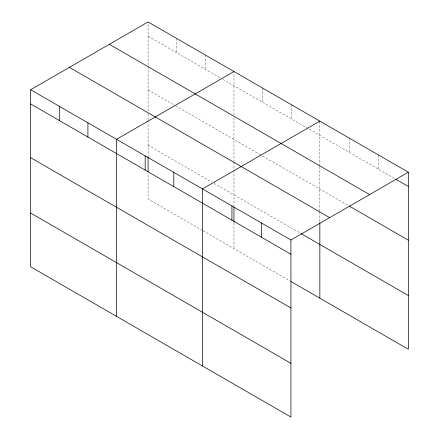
<?xml version="1.0" encoding="UTF-8"?>
<svg xmlns="http://www.w3.org/2000/svg" width="439" height="439" viewBox="0 0 439 439"><rect width="100%" height="100%" fill="white"/><g stroke="black" fill="none" stroke-linecap="round" stroke-linejoin="round"><path stroke-width="0.33" stroke-dasharray="2.19 1.65" d="M148.075 111.105L148.075 21.95M233.96 117.74L233.96 161.376M233.96 115.018L233.96 71.535M319.844 166.644L319.844 210.961M319.844 165.964L319.844 121.12M148.075 36.19L220.526 78.016M222.864 79.366L395.358 178.958M148.075 89.918L174.952 105.437M175.534 105.772L261.424 155.357M262.588 156.032L349.345 206.121M148.075 145.276L211.763 182.042M214.095 183.392L300.567 233.318M202.412 230.376L148.075 199.004L148.075 173.158M202.999 230.711L291.216 281.646M378.841 155.181L378.841 169.421M349.345 138.148L349.345 152.388M319.844 211.642L319.844 222.578M291.216 104.592L291.216 118.832M262.588 88.063L262.588 102.303M233.96 162.057L233.96 169.575M233.96 170.261L233.96 205.743M233.96 222.743L233.96 248.589M205.331 55.007L205.331 69.247M176.703 38.478L176.703 52.718M148.075 113.838L148.075 119.99M148.075 120.676L148.075 156.158"/><path stroke-width="0.66" d="M290.925 307.964L290.925 239.996L30.664 89.737L30.664 266.791L290.925 417.05L290.925 307.964L30.664 157.705M291.216 281.646L408.336 349.263L408.336 172.209L148.075 21.95L30.664 89.737M233.96 71.535L116.549 139.322L116.549 316.376M319.844 121.12L202.434 188.907L202.434 365.961M290.925 239.996L408.336 172.209M395.945 179.299L408.336 186.449M109.333 44.317L369.589 194.576M349.345 206.121L408.336 240.177M69.411 67.365L329.667 217.623M301.149 233.652L408.336 295.535M30.664 103.977L290.925 254.236M30.664 213.063L290.925 363.322M319.844 222.578L319.844 298.174M261.424 222.968L261.424 237.208M233.96 207.104L233.96 222.068M231.929 205.935L231.929 220.175M173.806 172.379L173.806 186.619M148.075 156.838L148.075 171.803M145.177 155.85L145.177 170.091M87.921 122.794L87.921 137.034M59.292 106.265L59.292 120.505"/></g></svg>
